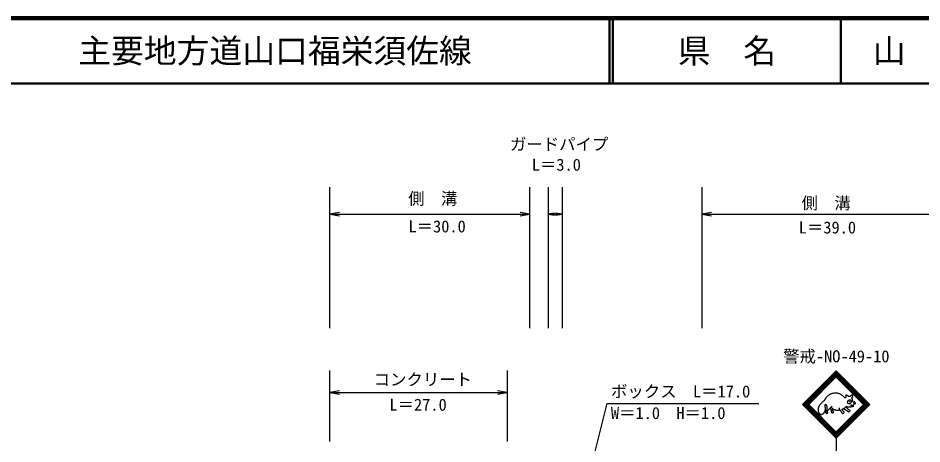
# Model space of a CAD drawing. Units: millimetres, scale not verified. Extents: x 40000 to 680000, y 20000 to 380000.
# Drawn here: x 207562 to 345355, y 315067 to 380000 of the extents above; entities that cross this region are included whole.
import ezdxf
from ezdxf.enums import TextEntityAlignment as Align

# ---------------------------------------------------------------- set-up
doc = ezdxf.new("R2010")
doc.units = ezdxf.units.MM
doc.header["$LTSCALE"] = 1000
for name, color, linetype, lineweight in [('M-STR-STR3', 7, 'Continuous', 25), ('M-STR-STRC', 7, 'Continuous', 25), ('M-TTL', 2, 'Continuous', 140), ('M-TTL-LINE', 7, 'Continuous', 50)]:
    doc.layers.add(name, color=color, linetype=linetype, lineweight=lineweight)
doc.layers.add('M-TTL-TXT', color=7, linetype='Continuous')
doc.styles.add('ＭＳ ゴシック', font='')
doc.styles.get('ＭＳ ゴシック').set_extended_font_data('MS Gothic')

# ---------------------------------------------------------------- blocks, each defined once
blk = doc.blocks.new('open_arrow')
at = {"color": 0, "linetype": 'Continuous', "lineweight": -2}
blk.add_lwpolyline([(7.5, 1.25), (0, 0), (7.5, -1.25)], dxfattribs=at)

msp = doc.modelspace()

# ---------------------------------------------------------------- linework, layer by layer
at = {"layer": 'M-STR-STR3'}
for p, q in [((255102, 332729), (255102, 354192)), ((285543, 354192), (285543, 332729)), ((288397, 354192), (288397, 332729)), ((290485, 354192), (290485, 332729)), ((311820, 354192), (311820, 332729)), ((255102, 350105), (285543, 350105)), ((288397, 350105), (290485, 350105)), ((311820, 350105), (350603, 350105)), ((255102, 315439), (255102, 326261)), ((282108, 326261), (282108, 315439)), ((255102, 322916), (282108, 322916)), ((289587, 290164), (297362, 321251)), ((297362, 321251), (320470, 321251))]:
    msp.add_line(p, q, dxfattribs=at)
at = {"layer": 'M-STR-STRC'}
for p, q in [((327138, 321079), (332272, 326213)), ((327294, 321079), (332272, 326057)), ((327449, 321079), (332272, 325901)), ((327605, 321079), (332272, 325746)), ((327683, 321001), (332350, 325668)), ((327760, 320923), (332427, 325590)), ((327838, 320846), (332505, 325512)), ((336705, 320846), (332038, 325512)), ((336783, 320923), (332116, 325590)), ((336861, 321001), (332194, 325668)), ((337405, 321079), (332272, 326213)), ((337250, 321079), (332272, 326057)), ((337094, 321079), (332272, 325901)), ((336939, 321079), (332272, 325746)), ((331086, 322467), (331037, 322430)), ((331148, 322512), (331086, 322467)), ((331215, 322556), (331148, 322512)), ((331284, 322599), (331215, 322556)), ((331367, 322643), (331284, 322599)), ((331428, 322666), (331367, 322643)), ((331485, 322688), (331428, 322666)), ((331579, 322720), (331485, 322688)), ((331665, 322745), (331579, 322720)), ((331774, 322769), (331665, 322745)), ((331905, 322792), (331774, 322769)), ((332008, 322807), (331905, 322792)), ((332139, 322814), (332008, 322807)), ((332258, 322814), (332139, 322814)), ((332400, 322812), (332258, 322814)), ((332492, 322795), (332400, 322812)), ((332582, 322777), (332492, 322795)), ((332668, 322752), (332582, 322777)), ((332747, 322722), (332668, 322752)), ((332833, 322685), (332747, 322722)), ((332929, 322636), (332833, 322685)), ((333002, 322596), (332929, 322636)), ((333074, 322557), (333002, 322596)), ((333147, 322512), (333074, 322557)), ((333214, 322467), (333147, 322512)), ((333278, 322418), (333214, 322467)), ((333745, 322441), (333739, 322355)), ((333768, 322496), (333745, 322441)), ((333851, 322505), (333768, 322496)), ((333977, 322434), (333851, 322505)), ((334514, 322444), (334501, 322431)), ((334527, 322459), (334514, 322444)), ((334540, 322470), (334527, 322459)), ((334558, 322484), (334540, 322470)), ((334574, 322493), (334558, 322484)), ((334590, 322502), (334574, 322493)), ((334611, 322509), (334590, 322502)), ((334632, 322514), (334611, 322509)), ((334655, 322515), (334632, 322514)), ((334681, 322513), (334655, 322515)), ((334708, 322508), (334681, 322513)), ((334739, 322497), (334708, 322508)), ((334768, 322482), (334739, 322497)), ((334794, 322460), (334768, 322482)), ((334811, 322437), (334794, 322460)), ((334830, 322398), (334811, 322437)), ((332272, 315945), (327138, 321079)), ((332272, 316101), (327294, 321079)), ((332272, 316256), (327449, 321079)), ((332272, 316412), (327605, 321079)), ((332350, 316490), (327683, 321157)), ((332427, 316568), (327760, 321234)), ((332505, 316645), (327838, 321312)), ((329827, 321088), (329777, 321029)), ((329870, 321142), (329827, 321088)), ((329927, 321197), (329870, 321142)), ((329985, 321252), (329927, 321197)), ((330036, 321300), (329985, 321252)), ((330109, 321361), (330036, 321300)), ((330170, 321413), (330109, 321361)), ((330232, 321461), (330170, 321413)), ((330295, 321511), (330232, 321461)), ((330343, 321554), (330295, 321511)), ((330403, 321613), (330343, 321554)), ((330451, 321663), (330403, 321613)), ((330490, 321715), (330451, 321663)), ((330529, 321775), (330490, 321715)), ((330563, 321829), (330529, 321775)), ((330589, 321878), (330563, 321829)), ((330627, 321956), (330589, 321878)), ((330626, 321015), (330646, 321072)), ((330655, 322004), (330627, 321956)), ((330646, 321072), (330660, 321103)), ((330686, 322063), (330655, 322004)), ((330660, 321103), (330677, 321124)), ((330677, 321124), (330694, 321134)), ((330723, 322118), (330686, 322063)), ((330694, 321134), (330704, 321124)), ((330704, 321124), (330715, 321103)), ((330715, 321103), (330728, 321063)), ((330761, 322168), (330723, 322118)), ((330728, 321063), (330743, 321019)), ((330799, 322211), (330761, 322168)), ((330848, 322260), (330799, 322211)), ((330894, 322307), (330848, 322260)), ((330940, 322349), (330894, 322307)), ((330987, 322388), (330940, 322349)), ((331037, 322430), (330987, 322388)), ((332038, 316645), (336705, 321312)), ((332116, 316568), (336783, 321234)), ((332194, 316490), (336861, 321157)), ((332272, 316412), (336939, 321079)), ((332272, 316256), (337094, 321079)), ((332272, 316101), (337250, 321079)), ((332272, 315945), (337405, 321079)), ((333330, 322368), (333278, 322418)), ((333392, 322308), (333330, 322368)), ((333452, 322244), (333392, 322308)), ((333495, 322194), (333452, 322244)), ((333595, 322072), (333495, 322194)), ((333680, 322113), (333595, 322072)), ((333711, 322141), (333680, 322113)), ((333724, 322163), (333711, 322141)), ((333734, 322210), (333724, 322163)), ((333739, 322355), (333734, 322210)), ((334108, 322332), (333977, 322434)), ((333986, 321470), (333982, 321438)), ((333982, 321438), (333985, 321399)), ((333985, 321399), (333991, 321361)), ((333992, 321495), (333986, 321470)), ((333991, 321361), (334004, 321327)), ((334003, 321530), (333992, 321495)), ((334014, 321557), (334003, 321530)), ((334004, 321327), (334027, 321291)), ((334033, 321578), (334014, 321557)), ((334027, 321291), (334047, 321272)), ((334047, 321598), (334033, 321578)), ((334073, 321625), (334047, 321598)), ((334047, 321272), (334071, 321251)), ((334071, 321251), (334096, 321239)), ((334100, 321645), (334073, 321625)), ((334096, 321239), (334123, 321226)), ((334129, 321667), (334100, 321645)), ((334108, 322332), (334444, 322338)), ((334123, 321226), (334155, 321218)), ((334163, 321685), (334129, 321667)), ((334155, 321218), (334184, 321211)), ((334193, 321700), (334163, 321685)), ((334184, 321211), (334212, 321209)), ((334226, 321714), (334193, 321700)), ((334269, 321733), (334210, 321707)), ((334212, 321209), (334255, 321208)), ((334255, 321208), (334295, 321212)), ((334319, 321749), (334269, 321733)), ((334295, 321212), (334334, 321219)), ((334356, 321758), (334319, 321749)), ((334334, 321219), (334373, 321229)), ((334391, 321761), (334356, 321758)), ((334373, 321229), (334409, 321244)), ((334436, 321762), (334391, 321761)), ((334409, 321244), (334436, 321259)), ((334466, 321757), (334436, 321762)), ((334436, 321259), (334468, 321279)), ((334458, 322366), (334444, 322338)), ((334473, 322393), (334458, 322366)), ((334495, 321747), (334466, 321757)), ((334468, 321279), (334498, 321308)), ((334491, 322417), (334473, 322393)), ((334501, 322431), (334491, 322417)), ((334515, 321740), (334495, 321747)), ((334498, 321308), (334524, 321337)), ((334540, 321726), (334515, 321740)), ((334524, 321337), (334548, 321367)), ((334566, 321706), (334540, 321726)), ((334548, 321367), (334568, 321397)), ((334585, 321685), (334566, 321706)), ((334568, 321397), (334582, 321421)), ((334582, 321421), (334596, 321446)), ((334605, 321658), (334585, 321685)), ((334596, 321446), (334608, 321474)), ((334617, 321623), (334605, 321658)), ((334608, 321474), (334616, 321506)), ((334616, 321506), (334623, 321534)), ((334624, 321592), (334617, 321623)), ((334623, 321534), (334624, 321562)), ((334624, 321562), (334624, 321592)), ((334691, 322113), (334711, 322145)), ((334691, 322088), (334691, 322113)), ((334692, 322058), (334691, 322088)), ((334699, 322037), (334692, 322058)), ((334711, 322003), (334699, 322037)), ((334711, 322145), (334729, 322174)), ((334735, 321961), (334711, 322003)), ((334729, 322174), (334762, 322202)), ((334764, 321916), (334735, 321961)), ((334762, 322202), (334790, 322233)), ((334770, 321858), (334764, 321916)), ((334774, 321801), (334770, 321858)), ((334781, 321750), (334774, 321801)), ((334786, 321706), (334781, 321750)), ((334793, 321664), (334786, 321706)), ((334790, 322233), (334809, 322261)), ((334803, 321616), (334793, 321664)), ((334814, 321581), (334803, 321616)), ((334830, 321544), (334814, 321581)), ((334825, 322293), (334834, 322329)), ((334836, 322366), (334830, 322398)), ((334853, 321513), (334830, 321544)), ((334834, 322329), (334836, 322366)), ((334881, 321479), (334853, 321513)), ((334909, 321452), (334881, 321479)), ((334942, 321421), (334909, 321452)), ((334977, 321381), (334942, 321421)), ((334964, 321411), (335145, 321564)), ((334967, 321044), (334991, 321068)), ((335002, 321341), (334977, 321381)), ((334991, 321068), (335009, 321098)), ((335017, 321306), (335002, 321341)), ((335009, 321098), (335022, 321131)), ((335032, 321260), (335017, 321306)), ((335022, 321131), (335034, 321172)), ((335024, 321330), (335259, 321396)), ((335034, 321213), (335032, 321260)), ((335034, 321172), (335034, 321213)), ((335045, 321230), (335293, 321227)), ((329524, 320314), (329517, 320251)), ((329517, 320251), (329522, 320165)), ((329522, 320165), (329526, 320114)), ((329531, 320397), (329524, 320314)), ((329526, 320114), (329540, 320051)), ((329540, 320440), (329531, 320397)), ((329562, 320544), (329540, 320440)), ((329540, 320051), (329560, 319990)), ((329560, 319990), (329592, 319909)), ((329576, 320589), (329562, 320544)), ((329595, 320659), (329576, 320589)), ((329592, 319909), (329617, 319859)), ((329617, 320723), (329595, 320659)), ((329644, 320793), (329617, 320723)), ((329617, 319859), (329655, 319792)), ((329671, 320850), (329644, 320793)), ((329655, 319792), (329696, 319733)), ((329707, 320922), (329671, 320850)), ((329696, 319733), (329739, 319683)), ((329746, 320983), (329707, 320922)), ((329739, 319683), (329783, 319644)), ((329777, 321029), (329746, 320983)), ((330265, 319640), (330319, 319681)), ((330319, 319681), (330361, 319719)), ((330361, 319719), (330389, 319752)), ((330389, 319752), (330423, 319790)), ((330423, 319790), (330456, 319835)), ((330456, 319835), (330485, 319876)), ((330485, 319876), (330519, 319937)), ((330519, 319937), (330541, 319980)), ((330541, 319980), (330560, 320029)), ((330560, 320029), (330579, 320078)), ((330579, 320078), (330593, 320125)), ((330593, 320125), (330607, 320177)), ((330607, 320884), (330608, 320930)), ((330609, 320840), (330607, 320884)), ((330607, 320177), (330618, 320227)), ((330608, 320930), (330616, 320973)), ((330614, 320795), (330609, 320840)), ((330620, 320747), (330614, 320795)), ((330616, 320973), (330626, 321015)), ((330618, 320227), (330633, 320317)), ((330627, 320683), (330620, 320747)), ((330635, 320618), (330627, 320683)), ((330633, 320317), (330640, 320386)), ((330644, 319985), (330633, 319949)), ((330633, 319949), (330640, 319907)), ((330640, 320563), (330635, 320618)), ((330641, 320503), (330640, 320563)), ((330640, 320447), (330641, 320503)), ((330640, 320386), (330640, 320447)), ((330640, 319907), (330651, 319878)), ((330652, 320011), (330644, 319985)), ((330651, 319878), (330680, 319842)), ((330674, 320038), (330652, 320011)), ((330701, 320069), (330674, 320038)), ((330680, 319842), (330708, 319815)), ((330724, 320097), (330701, 320069)), ((330708, 319815), (330746, 319783)), ((330751, 320126), (330724, 320097)), ((330743, 321019), (330753, 320989)), ((330746, 319783), (330782, 319764)), ((330768, 320147), (330751, 320126)), ((330753, 320989), (330768, 320961)), ((330768, 320961), (330790, 320937)), ((330791, 320182), (330768, 320147)), ((330782, 319764), (330823, 319753)), ((330790, 320937), (330812, 320915)), ((330811, 320216), (330791, 320182)), ((330828, 320256), (330811, 320216)), ((330812, 320915), (330828, 320897)), ((330823, 319753), (330875, 319746)), ((330828, 320897), (330837, 320877)), ((330840, 320285), (330828, 320256)), ((330837, 320877), (330846, 320851)), ((330849, 320326), (330840, 320285)), ((330846, 320851), (330853, 320815)), ((330859, 320369), (330849, 320326)), ((330853, 320815), (330859, 320777)), ((330859, 320777), (330863, 320723)), ((330864, 320413), (330859, 320369)), ((330863, 320723), (330867, 320687)), ((330869, 320459), (330864, 320413)), ((330867, 320687), (330869, 320646)), ((330869, 320646), (330870, 320599)), ((330870, 320506), (330869, 320459)), ((330870, 320599), (330871, 320558)), ((330871, 320558), (330870, 320506)), ((330875, 319746), (330921, 319749)), ((330921, 319749), (330966, 319760)), ((330922, 319986), (330926, 320010)), ((330928, 319953), (330922, 319986)), ((330926, 320010), (330937, 320049)), ((330940, 319927), (330928, 319953)), ((330937, 320049), (330948, 320080)), ((330956, 319895), (330940, 319927)), ((330948, 320080), (330972, 320113)), ((330972, 319866), (330956, 319895)), ((330966, 319760), (330985, 319779)), ((330972, 320113), (331000, 320150)), ((330987, 319835), (330972, 319866)), ((330985, 319779), (330991, 319805)), ((330991, 319805), (330987, 319835)), ((331000, 320150), (331034, 320185)), ((331034, 320185), (331076, 320229)), ((331076, 320229), (331119, 320273)), ((331119, 320273), (331158, 320317)), ((331158, 320317), (331207, 320367)), ((331207, 320367), (331266, 320432)), ((331266, 320432), (331335, 320496)), ((331335, 320496), (331400, 320562)), ((331360, 320521), (331403, 320434)), ((331400, 320562), (331468, 320630)), ((331403, 320434), (331424, 320383)), ((331424, 320383), (331442, 320343)), ((331442, 320343), (331459, 320301)), ((331459, 320301), (331473, 320265)), ((331468, 320630), (331542, 320703)), ((331473, 320265), (331489, 320229)), ((331489, 320229), (331501, 320197)), ((331501, 320197), (331514, 320153)), ((331514, 320153), (331524, 320110)), ((331524, 320110), (331534, 320067)), ((331527, 320688), (331569, 320621)), ((331534, 320067), (331548, 320012)), ((331542, 320703), (331662, 320834)), ((331548, 320012), (331560, 319962)), ((331560, 319962), (331576, 319915)), ((331569, 320621), (331598, 320586)), ((331576, 319915), (331593, 319884)), ((331593, 319884), (331611, 319858)), ((331598, 320586), (331627, 320547)), ((331611, 319858), (331631, 319838)), ((331627, 320547), (331654, 320520)), ((331631, 319838), (331655, 319822)), ((331654, 320520), (331687, 320488)), ((331655, 319822), (331688, 319807)), ((331687, 320488), (331715, 320463)), ((331688, 319807), (331719, 319798)), ((331712, 320432), (331709, 320469)), ((331716, 320399), (331712, 320432)), ((331715, 320463), (331756, 320434)), ((331722, 320358), (331716, 320399)), ((331719, 319798), (331749, 319797)), ((331727, 320335), (331722, 320358)), ((331739, 320292), (331727, 320335)), ((331745, 320265), (331739, 320292)), ((331759, 320231), (331745, 320265)), ((331749, 319797), (331781, 319808)), ((331756, 320434), (331795, 320406)), ((331768, 320206), (331759, 320231)), ((331786, 320172), (331768, 320206)), ((331781, 319808), (331810, 319824)), ((331802, 320138), (331786, 320172)), ((331795, 320406), (331834, 320383)), ((331820, 320110), (331802, 320138)), ((331810, 319824), (331830, 319844)), ((331837, 320078), (331820, 320110)), ((331830, 319844), (331846, 319867)), ((331834, 320383), (331879, 320361)), ((331853, 320046), (331837, 320078)), ((331846, 319867), (331865, 319897)), ((331870, 320012), (331853, 320046)), ((331865, 319897), (331871, 319927)), ((331874, 319980), (331870, 320012)), ((331871, 319927), (331876, 319954)), ((331876, 319954), (331874, 319980)), ((331879, 320361), (331910, 320346)), ((331910, 320346), (331947, 320328)), ((331947, 320328), (331990, 320309)), ((331990, 320309), (332023, 320297)), ((332023, 320297), (332064, 320282)), ((332064, 320282), (332106, 320270)), ((332106, 320270), (332153, 320256)), ((332153, 320256), (332201, 320242)), ((332201, 320242), (332247, 320231)), ((332247, 320231), (332286, 320223)), ((332286, 320223), (332337, 320215)), ((332337, 320215), (332386, 320208)), ((332386, 320208), (332455, 320203)), ((332455, 320203), (332523, 320202)), ((332523, 320202), (332577, 320202)), ((332577, 320202), (332631, 320208)), ((332631, 320208), (332690, 320215)), ((332690, 320215), (332742, 320222)), ((332699, 320574), (332728, 320501)), ((332728, 320501), (332755, 320442)), ((332742, 320222), (332864, 320242)), ((332755, 320442), (332781, 320390)), ((332781, 320390), (332811, 320331)), ((332811, 320331), (332837, 320286)), ((332837, 320286), (332866, 320238)), ((332866, 320238), (332904, 320183)), ((332904, 320183), (332935, 320136)), ((332935, 320136), (332966, 320097)), ((332966, 320097), (332995, 320051)), ((332995, 320051), (333022, 320011)), ((333022, 320011), (333052, 319964)), ((333052, 319964), (333080, 319913)), ((333080, 319913), (333106, 319869)), ((333106, 319869), (333128, 319832)), ((333128, 319832), (333153, 319797)), ((333153, 319797), (333175, 319771)), ((333175, 319771), (333204, 319750)), ((333204, 319750), (333233, 319732)), ((333205, 320363), (333287, 320397)), ((333206, 320329), (333205, 320363)), ((333209, 320286), (333206, 320329)), ((333214, 320246), (333209, 320286)), ((333224, 320213), (333214, 320246)), ((333240, 320183), (333224, 320213)), ((333233, 319732), (333261, 319720)), ((333259, 320153), (333240, 320183)), ((333282, 320128), (333259, 320153)), ((333261, 319720), (333306, 319714)), ((333310, 320100), (333282, 320128)), ((333287, 320397), (333357, 320425)), ((333306, 319714), (333334, 319717)), ((333335, 320078), (333310, 320100)), ((333334, 319717), (333363, 319724)), ((333362, 320053), (333335, 320078)), ((333357, 320425), (333413, 320454)), ((333402, 320019), (333362, 320053)), ((333363, 319724), (333398, 319738)), ((333395, 320445), (333510, 320386)), ((333398, 319738), (333425, 319754)), ((333439, 319988), (333402, 320019)), ((333413, 320454), (333498, 320497)), ((333425, 319754), (333444, 319773)), ((333463, 319961), (333439, 319988)), ((333444, 319773), (333467, 319802)), ((333478, 319932), (333463, 319961)), ((333467, 319802), (333480, 319834)), ((333486, 319902), (333478, 319932)), ((333480, 319834), (333487, 319869)), ((333487, 319869), (333486, 319902)), ((333498, 320497), (333556, 320532)), ((333510, 320386), (333568, 320352)), ((333556, 320532), (333596, 320559)), ((333568, 320352), (333618, 320327)), ((333596, 320559), (333651, 320603)), ((333618, 320327), (333667, 320303)), ((333651, 320603), (333691, 320640)), ((333667, 320303), (333715, 320280)), ((333691, 320640), (333729, 320681)), ((333715, 320280), (333747, 320262)), ((333729, 320681), (333766, 320723)), ((333747, 320262), (333779, 320246)), ((333834, 320647), (333758, 320716)), ((333766, 320723), (333799, 320748)), ((333779, 320246), (333812, 320224)), ((333799, 320748), (333819, 320757)), ((333812, 320224), (333851, 320198)), ((333819, 320757), (333862, 320766)), ((333882, 320598), (333834, 320647)), ((333851, 320198), (333879, 320178)), ((333862, 320766), (333890, 320769)), ((333879, 320178), (333908, 320150)), ((333929, 320553), (333882, 320598)), ((333890, 320769), (333932, 320762)), ((333908, 320150), (333945, 320119)), ((333975, 320509), (333929, 320553)), ((333932, 320762), (333976, 320751)), ((333945, 320119), (333988, 320086)), ((334021, 320464), (333975, 320509)), ((333976, 320751), (334042, 320734)), ((333988, 320086), (334017, 320062)), ((334017, 320062), (334044, 320040)), ((334049, 320432), (334021, 320464)), ((334042, 320734), (334095, 320718)), ((334044, 320040), (334067, 320025)), ((334085, 320391), (334049, 320432)), ((334067, 320025), (334099, 320005)), ((334120, 320356), (334085, 320391)), ((334095, 320718), (334133, 320711)), ((334099, 320005), (334134, 319991)), ((334159, 320312), (334120, 320356)), ((334133, 320711), (334179, 320707)), ((334134, 319991), (334168, 319982)), ((334196, 320276), (334159, 320312)), ((334168, 319982), (334194, 319981)), ((334179, 320707), (334228, 320705)), ((334194, 319981), (334229, 319985)), ((334223, 320255), (334196, 320276)), ((334258, 320231), (334223, 320255)), ((334228, 320705), (334273, 320707)), ((334229, 319985), (334261, 319994)), ((334301, 320208), (334258, 320231)), ((334261, 319994), (334292, 320009)), ((334273, 320707), (334325, 320711)), ((334292, 320009), (334325, 320030)), ((334353, 320183), (334301, 320208)), ((334325, 320711), (334371, 320716)), ((334325, 320030), (334348, 320047)), ((334348, 320047), (334370, 320068)), ((334381, 320170), (334353, 320183)), ((334370, 320068), (334388, 320084)), ((334371, 320716), (334446, 320730)), ((334399, 320148), (334381, 320170)), ((334388, 320084), (334398, 320106)), ((334398, 320106), (334406, 320133)), ((334406, 320133), (334399, 320148)), ((334446, 320730), (334512, 320743)), ((334512, 320743), (334579, 320763)), ((334675, 320998), (334514, 320688)), ((334536, 320953), (334537, 320979)), ((334543, 320932), (334536, 320953)), ((334537, 320979), (334551, 320997)), ((334555, 320911), (334543, 320932)), ((334551, 320997), (334570, 321010)), ((334576, 320891), (334555, 320911)), ((334570, 321010), (334592, 321014)), ((334601, 320876), (334576, 320891)), ((334579, 320763), (334639, 320787)), ((334592, 321014), (334617, 321013)), ((334652, 320849), (334601, 320876)), ((334617, 321013), (334653, 321002)), ((334639, 320787), (334668, 320802)), ((334674, 320834), (334652, 320849)), ((334653, 321002), (334701, 320994)), ((334668, 320802), (334682, 320822)), ((334682, 320822), (334674, 320834)), ((334701, 320994), (334747, 320988)), ((334743, 320982), (334714, 320690)), ((334747, 320988), (334787, 320985)), ((334787, 320985), (334833, 320988)), ((334833, 320988), (334877, 320994)), ((334851, 320969), (334856, 320722)), ((334877, 320994), (334907, 321005)), ((334907, 321005), (334942, 321022)), ((334942, 321022), (334967, 321044)), ((329783, 319644), (329823, 319618)), ((329823, 319618), (329879, 319588)), ((329879, 319588), (329950, 319570)), ((329950, 319570), (330008, 319564)), ((330008, 319564), (330073, 319567)), ((330073, 319567), (330141, 319581)), ((330141, 319581), (330213, 319610)), ((330213, 319610), (330265, 319640)), ((332272, 315945), (332272, 310262))]:
    msp.add_line(p, q, dxfattribs=at)
msp.add_circle((334352, 321517), 30, dxfattribs=at)
at = {"layer": 'M-TTL'}
msp.add_line((680000, 380000), (40000, 380000), dxfattribs=at)
at = {"layer": 'M-TTL-LINE'}
for p, q in [((297750, 380000), (297750, 370000)), ((298250, 380000), (298250, 370000)), ((333000, 380000), (333000, 370000)), ((40000, 370000), (680000, 370000))]:
    msp.add_line(p, q, dxfattribs=at)

# ---------------------------------------------------------------- block references
at = {"layer": 'M-STR-STR3'}
for p, xscale, yscale in [((255102, 350105), 193, 193), ((288397, 350105), 129, 129), ((311820, 350105), 193, 193), ((255102, 322916), 193, 193)]:
    msp.add_blockref('open_arrow', p, dxfattribs=dict(at, xscale=xscale, yscale=yscale))
at = {"layer": 'M-STR-STR3', "rotation": 180}
for p, xscale, yscale in [((285543, 350105), 193, 193), ((290485, 350105), 129, 129), ((282108, 322916), 193, 193)]:
    msp.add_blockref('open_arrow', p, dxfattribs=dict(at, xscale=xscale, yscale=yscale))

# ---------------------------------------------------------------- texts
at = {"layer": 'M-STR-STR3', "style": 'ＭＳ ゴシック'}
for s, p in [('ガードパイプ', (282551, 359301)), ('L＝3.0', (285877, 356178)), ('側\u3000溝', (267035, 351014)), ('側\u3000溝', (327000, 350335)), ('L＝30.0', (267078, 346767)), ('L＝39.0', (326576, 346608)), ('コンクリート', (261767, 323432)), ('ボックス\u3000L＝17.0', (297950, 321607)), ('L＝27.0', (264176, 319582)), ('W＝1.0\u3000H＝1.0', (297936, 318313))]:
    msp.add_text(s, height=1833, dxfattribs=at).set_placement(p, align=Align.BOTTOM_LEFT)
at = {"layer": 'M-STR-STRC', "style": 'ＭＳ ゴシック'}
msp.add_text('警戒-NO-49-10', height=1833, dxfattribs=at).set_placement((324189, 326960), align=Align.BOTTOM_LEFT)
at = {"layer": 'M-TTL-TXT', "style": 'ＭＳ ゴシック'}
msp.add_text('主要地方道山口福栄須佐線', height=3666, dxfattribs=at).set_placement((216734, 375000), align=Align.MIDDLE_LEFT)
for s, p in [('県\u3000名', (315625, 375000)), ('山\u3000口\u3000県', (350375, 375000))]:
    msp.add_text(s, height=3666, dxfattribs=at).set_placement(p, align=Align.MIDDLE_CENTER)

doc.saveas('drawing.dxf')
